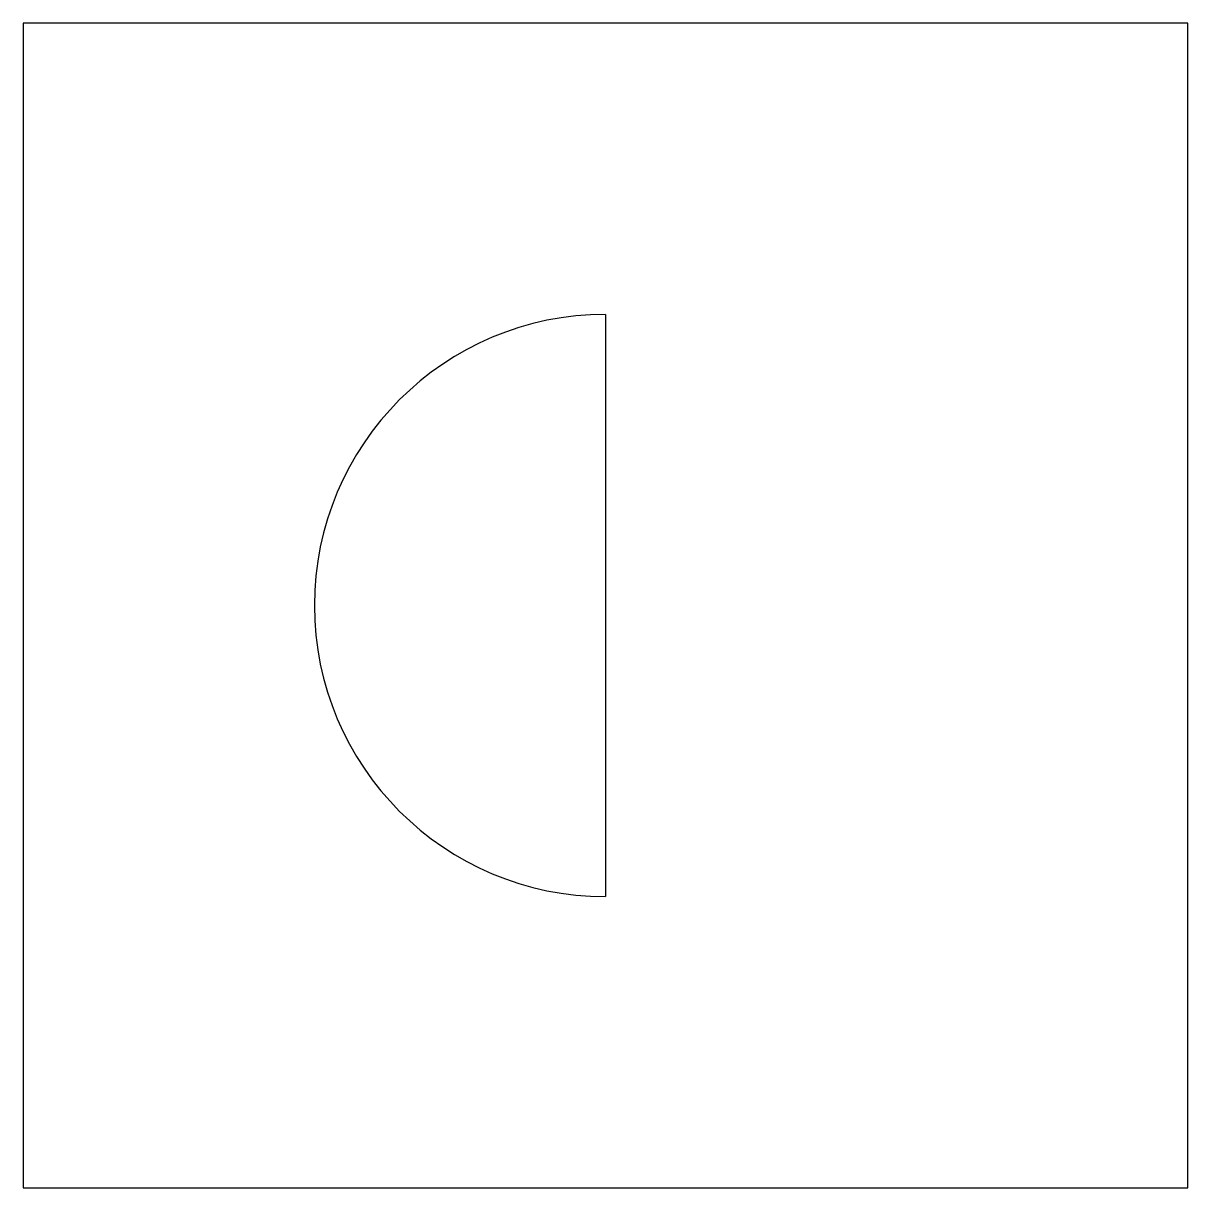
# Model space of a CAD drawing. Header units: millimetres. Extents: x 160 to 260, y 247 to 347.
import ezdxf

# ---------------------------------------------------------------- set-up
doc = ezdxf.new("R2010")
doc.units = ezdxf.units.MM
doc.layers.add('_WELD Visible(Default)', color=7, linetype='Continuous', lineweight=30)

msp = doc.modelspace()

# ---------------------------------------------------------------- linework, layer by layer
at = {"layer": '_WELD Visible(Default)'}
for p, q in [((160, 347), (160, 247)), ((260, 347), (160, 347)), ((260, 247), (260, 347)), ((210, 322), (210, 272)), ((160, 247), (260, 247))]:
    msp.add_line(p, q, dxfattribs=at)
msp.add_arc((210, 297), 25, 90, 270, dxfattribs=at)

doc.saveas('drawing.dxf')
